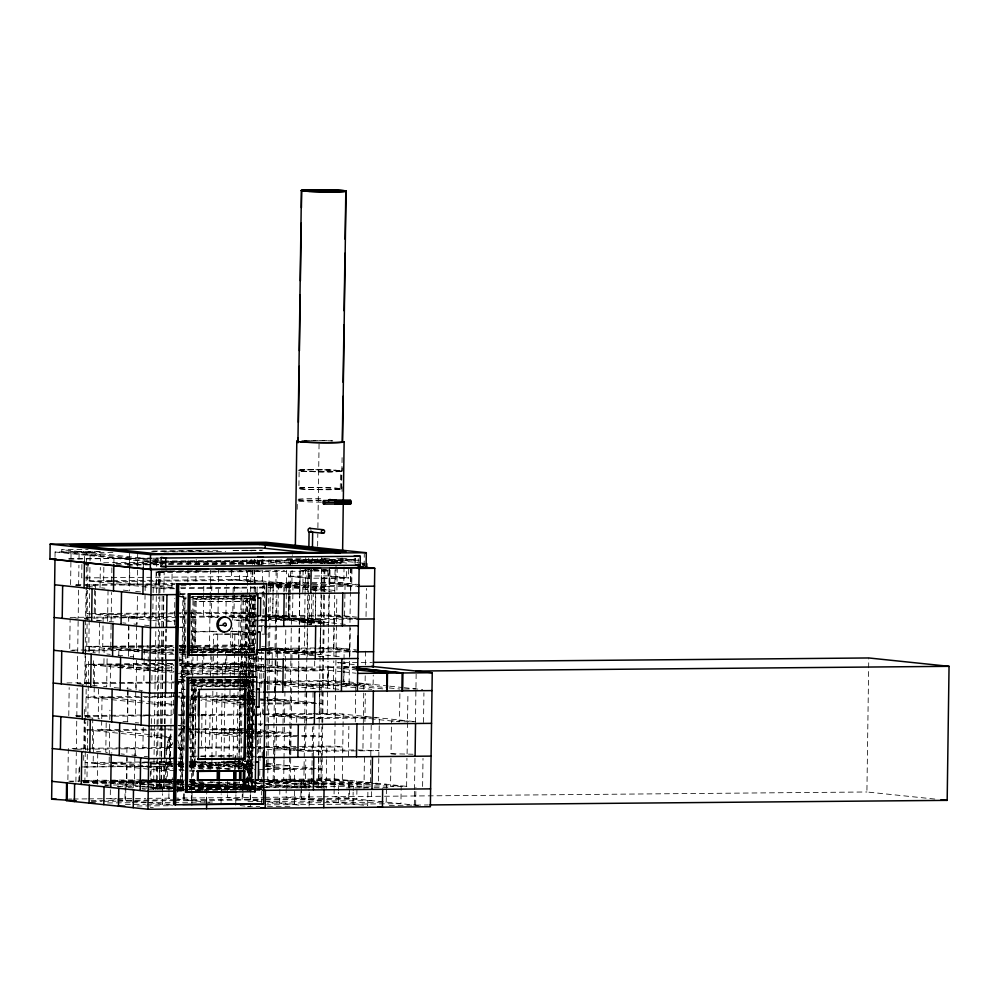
<?xml version="1.0" encoding="UTF-8"?>
<svg xmlns="http://www.w3.org/2000/svg" width="999" height="999" viewBox="0 0 999 999"><rect width="100%" height="100%" fill="white"/><g stroke="black" fill="none" stroke-linecap="round" stroke-linejoin="round"><path stroke-width="0.75" stroke-dasharray="5 3.75" d="M55.02 556.68L55.082 551.997L100.375 551.598M166.246 561.763L155.394 561.863L61.751 552.097L61.776 549.712L88.112 549.475M68.319 748.426L67.87 781.193L73.214 781.742M68.781 715.659L69.168 687.587M69.718 648.588L70.13 618.943M70.604 584.615L71.066 551.86L157.817 560.901M75.899 782.03L76.311 752.384M76.748 721.178L76.349 749.262L72.34 748.85M76.811 716.508L77.198 688.423M78.134 621.341L77.26 683.741L149.763 683.104M78.571 590.134L78.184 618.219L71.703 617.544M78.634 585.464L78.921 565.172M79.008 558.941L79.096 552.697L113.024 552.397M78.871 781.867L79.083 766.97L141.084 766.42M81.906 564.447L81.718 577.847L82.393 577.922M79.558 780.444L79.745 767.045L79.083 766.97M84.428 561.313L84.515 555.069L100.499 554.932L100.412 561.163M83.666 760.314L83.791 750.961M83.816 749.4L84.428 705.719M84.728 683.878L85.165 652.672M85.19 651.111L86.064 588.711M86.164 580.906L86.563 552.834L90.135 552.884L90.022 560.689M85.589 656.243L85.227 682.767L93.257 683.603L93.619 657.08M85.614 654.682L85.677 649.999L93.706 650.836L93.644 655.519M86.513 590.721L86.139 617.245L92.832 617.944M86.526 589.16L86.601 584.477L94.618 585.314L94.168 618.081M85.29 751.61L84.89 780.394L141.321 786.288M85.315 750.049L85.702 721.965M85.727 720.404L86.513 664.248L162.775 672.202L173.651 672.102M173.901 654.233L163.024 654.333L86.763 646.378L87.537 590.209M87.562 588.648L87.9 564.472M85.564 782.567L85.577 781.068L81.069 780.606M83.541 782.205L86.925 782.217L87.45 744.779M87.475 743.219L88.287 685.489M88.299 683.928L88.649 658.978M88.761 651.173L89.997 562.25M89.373 651.123L89.435 646.653L142.283 646.191M92.333 749.125L92.795 716.358L84.765 715.521L84.303 748.288L89.66 748.838M94.231 686.925L94.081 697.839L147.19 697.377M94.256 685.364L94.543 665.084L173.439 664.385M95.567 591.046L95.242 614.447L175.175 613.748M95.592 589.485L95.704 581.693L255.557 580.269L255.357 594.318M97.74 753.059L97.303 784.252L94.206 783.928M98.626 689.098L98.214 718.731L103.147 719.243M99.563 622.015L99.126 653.209L92.932 652.572M100.05 587.687L100.325 567.407M101.711 720.267L101.586 729.62L171.741 736.937M101.736 718.706L102.035 696.865L112.712 697.976M103.846 567.307L103.659 580.706L178.371 588.498M104.008 658.616L103.896 666.058L117.894 665.933M104.083 652.659L104.146 648.189L110.365 648.139M106.194 722.689L105.782 752.334L111.975 752.984M107.093 658.728L106.693 686.812L101.773 686.301M107.617 621.291L108.067 588.523M109.178 761.663L109.241 756.98M109.253 755.419L109.74 721.103M109.765 719.542L109.89 710.177M110.215 686.775L110.527 664.934L118.282 665.746M110.777 647.065L111.538 592.469M111.688 581.543L111.9 566.658M110.365 789.747L110.24 798.676L116.134 799.287M113.886 562.824L113.948 558.141L129.932 558.004L129.483 590.759M118.781 655.681L118.869 649.725M127.747 690.184L127.397 715.147L135.427 715.983L135.876 683.216L127.847 682.379L127.76 688.623M129.47 566.945L129.221 584.103L137.25 584.939L137.487 567.782M129.483 565.384L129.683 551.336M126.736 787.324L127.148 757.679M127.647 721.802L128.084 690.609M128.559 656.281L128.971 626.635M133.179 787.649L133.242 783.179M134.853 756.543L134.503 781.505L126.486 780.669L126.935 747.901L134.965 748.75L134.877 754.982M136.688 625.499L136.339 650.461L128.309 649.625L128.771 616.858L136.801 617.694L136.713 623.938M137.512 566.221L137.712 552.172M135.652 724.2L135.215 755.406L132.305 755.431M136.126 689.884L136.551 660.239M137.437 596.278L137.05 624.363L133.666 624M143.294 567.444L143.381 561.213L351.198 559.365L351.149 562.487M143.207 727.484L142.919 747.764L149.613 748.463M148.052 670.666L148.302 652.797M171.903 782.991L150.2 780.731L150.449 762.861L172.153 765.122M151.099 737.687L151.274 725.199M151.299 723.638L151.411 715.846M151.973 675.287L151.86 683.079L143.844 682.242L144.293 649.487L150.986 650.174M152.785 617.557L153.109 594.155M153.134 592.594L153.234 584.802L145.205 583.965L144.755 616.72L151.448 617.419M171.828 764.26L151.236 763.748L151.011 779.832L172.715 782.092M155.394 561.863L155.432 559.477L61.776 549.712M156.131 571.59L155.906 587.974L174.475 587.799M153.596 789.485L154.495 725.524M154.508 723.963L156.319 594.48M156.344 592.919L156.631 572.639M156.718 566.396L156.806 560.152L158.691 560.102M155.794 789.884L155.819 788.398L150.462 787.836M159.528 571.053L159.316 585.938L158.641 585.876L158.829 572.477L154.321 572.002M156.194 788.835L156.581 760.751M156.643 756.081L157.043 727.996M157.08 724.874L157.517 693.668M157.555 690.546L157.954 662.474M158.017 657.792L158.404 629.707M158.479 625.024L158.866 596.952M158.916 593.831L159.216 571.99M157.168 789.547L158.067 725.574M158.079 724.025L159.89 594.53M159.915 592.969L160.202 572.689M162.338 564.947L162.4 560.476M172.477 788.686L159.503 788.648L159.94 757.679M159.965 756.131L160.389 725.149M160.414 723.601L162.213 595.067M160.851 788.785L161.276 757.816M161.301 756.268L161.738 725.286M161.751 723.738L163.549 595.204M161.576 758.004L161.151 788.348L150.474 787.237M161.588 756.443L162.025 725.237M162.05 723.676L164.161 572.427L158.816 571.865M162.425 804.12L162.562 793.693M162.587 792.207L162.675 786.25M163.511 788.711L163.898 760.826M164.423 723.663L164.835 694.23M165.335 658.616L165.734 629.195M164.186 788.773L164.573 760.901M165.085 723.726L165.497 694.305M165.996 658.691L166.408 629.258M165.709 760.813L165.397 779.695L171.603 780.344M167.77 762.699L167.52 780.569L150.2 780.731M168.918 793.693L168.856 798.164L171.803 798.463M168.943 792.207L169.106 780.294L172.053 780.594M175.574 764.085L165.672 763.798L169.418 763.336L169.768 738.024L172.128 734.352M171.89 587.824L172.115 571.44L164.373 570.641M169.88 757.879L169.793 763.973L166.408 764.385L172.24 764.56M169.892 756.355L170.155 738.061L169.131 737.512L172.278 732.617M170.429 762.687L170.492 758.004M170.517 756.443L170.954 725.237M170.979 723.676L171.803 664.397M172.178 788.698L172.328 777.771M173.214 713.81L173.501 693.531M174.463 624.887L174.837 598.364M178.584 684.54L178.621 681.418M179.808 596.465L179.895 590.222M177.322 792.257L177.385 787.786L183.554 787.736M179.783 661.925L180.007 645.554L188.037 646.39M185.464 651.972L182.342 651.997L181.943 680.294L177.435 679.819M184.041 763.773L181.131 763.798L182.168 689.335L185.077 689.31M183.779 596.965L181.081 790.559L184.203 790.521M183.566 786.188L183.504 790.833L182.168 790.846L184.877 597.265L180.357 596.79M186.95 789.522L182.43 789.048L183.928 681.83M184.34 652.047L185.09 598.438L183.766 598.451L189.785 599.088M183.654 793.743L183.579 799.699L177.685 799.088M184.066 750.574L184.815 696.365M185.102 676.236L186.076 606.543M184.328 793.805L184.241 799.762L212.213 802.684M187.862 582.017L188.012 571.103M188.099 564.86L188.162 560.177M186.676 675.861L186.95 656.493M187.375 674.887L187.637 656.306M187.637 675.174L187.899 656.455M188.711 675.024L188.986 656.418M189.81 717.831L190.01 698.551M191.059 623.826L191.246 610.127M189.81 740.022L190.384 699.625M191.034 652.747L191.633 609.865M251.336 598.763L252.41 598.876L192.994 599.275L192.295 649.612L250.637 649.1M192.67 677.971L192.969 657.13M185.964 786.463L249.925 786.5L191.308 787.025L192.77 682.779L251.386 682.267L187.412 682.23M191.608 800.536L191.683 794.58M191.708 793.081L191.858 782.667L357.043 781.206L356.793 799.075L264.098 799.887M192.145 764.585L193.257 685.664L248.401 685.239L246.616 768.818L252.822 768.768M191.883 805.706L192.108 789.322M192.682 764.647L193.257 685.664M188.724 683.703L250.025 683.766L248.614 785.027L192.657 785.526L192.932 766.158L190.26 765.883M191.396 683.978L194.081 684.265L192.957 764.672L190.272 764.397M196.166 601.76L195.529 647.327L194.455 647.215L195.092 601.648L250.25 601.273L195.092 601.648M195.916 581.306L196.066 570.379M196.154 564.135L196.216 559.465M205.682 761.738L194.718 761.8L195.779 686.45L248.002 686.013L195.779 686.45M194.992 761.825L196.041 686.475M195.592 766.146L195.617 764.647M200.262 766.096L200.275 764.61M201.336 689.41L201.099 686.4M203.696 592.807L203.371 616.208L217.957 617.607L218.394 586.401M203.721 591.246L203.821 583.441M203.858 654.27L203.734 663.211L211.763 664.048M203.883 652.784L203.983 645.342L212.013 646.178L211.875 666.77L179.233 667.057M205.195 761.375L205.145 764.497L254.645 769.655M205.207 759.814L206.181 690.034M206.318 802.072L206.418 794.617M206.443 793.131L206.568 784.203M206.656 802.771L206.781 793.83M209.478 649.525L210.364 585.564M210.414 582.517L210.577 570.604M210.876 654.482L210.477 682.567L202.447 681.73L202.909 648.963L217.507 650.361L254.932 650.037M210.889 652.921L210.939 649.8M211.401 617.045L211.825 585.839M211.925 758.953L211.838 765.197L252.959 764.822M211.938 757.392L212.899 688.748M212.924 687.187L213.386 654.432M213.399 652.871L213.661 634.14L222.864 634.065M215.846 765.609L215.896 762.487M215.984 756.243L216.87 692.282M216.958 686.051L217.095 676.685M217.108 675.124L217.77 631.643M218.456 581.868L218.631 569.954M217.183 781.892L217.095 787.849L189.648 784.989M218.244 768.793L218.356 761.35M218.519 781.892L218.431 787.849L190.522 784.927M233.691 782.429L233.629 786.812L219.243 786.937L219.318 781.093M221.116 759.565L222.053 692.482M222.14 686.251L222.265 676.885M222.29 675.324L222.44 664.41L240.447 664.922L239.073 763.211L221.066 762.687M221.041 803.608L221.166 794.667M221.179 793.181L221.291 785.738M223.938 761.762L223.876 766.445L253.022 766.183M223.963 760.202L225.499 650.299M225.936 615.059L226.199 596.341M226.224 594.78L226.361 585.426M227.51 794.667L227.472 797.639L242.195 799.175L242.295 791.732M227.535 793.169L227.697 781.255M230.806 632.617L230.632 645.104L255.032 647.652M231.019 617.02L231.094 612.337L256.318 614.972M231.668 570.641L231.543 579.582L254.42 581.967M234.927 653.084L232.255 652.809L232.605 627.847M232.717 620.042L233.167 587.287L241.196 588.124L241.159 591.246M233.953 617.457L234.378 586.263M233.104 759.465L234.103 687.699M234.128 686.138L234.253 676.773M234.278 675.224L234.89 631.543L256.293 633.766M234.503 781.742L234.415 787.699L189.448 783.016M234.653 770.729L234.865 755.831L189.186 756.243M235.339 769.305L235.527 755.906L234.865 755.831M235.826 781.73L235.752 787.687L189.997 782.916M235.752 805.132L235.901 794.717M235.914 793.218L236.001 787.262M239.111 613.174L237.038 762.087L189.073 762.512M239.573 580.419L239.723 569.992M239.673 676.123L239.71 673.139L177.322 673.688M238.661 769.792L240.035 671.515L179.558 665.209M240.284 653.646L241.134 592.807M252.397 787.974L239.435 787.949L239.523 781.742M239.698 769.355L240.996 676.435M241.021 674.887L242.145 594.355M249.538 790.459L240.759 789.572L240.859 781.83M241.034 769.492L242.332 676.51M242.357 675.024L243.481 594.492M242.545 760.239L242.47 764.922L248.439 764.185L249.663 676.822M243.281 707.192L243.544 688.473M243.569 686.912L243.843 666.633L249.812 665.908L249.688 675.262M242.32 790.246L242.445 781.305L256.069 781.056M242.757 789.635L242.869 781.88M243.032 769.492L243.169 760.202M244.181 687.412L244.33 676.573M244.355 675.024L245.454 596.041L251.473 596.665L250.699 652.422M242.969 791.795L242.857 799.25L261.988 801.248M242.982 790.309L243.107 781.38L253.908 781.28M248.614 785.027L243.257 784.465L243.306 781.493M243.469 769.58L243.594 760.526M244.63 686.301L244.68 683.204M243.856 768.706L243.968 760.913M244.992 687.587L245.08 681.343L265.771 683.503M246.478 581.505L246.628 570.579M246.716 564.348L246.778 559.665M243.793 782.292L243.706 788.511L250.399 789.21M243.968 769.867L244.106 760.539M245.117 687.512L245.23 679.807L191.246 680.282M245.292 675.336L245.579 654.495M245.692 676.748L245.729 673.763L239.71 673.139M245.916 678.234L246.204 657.379M246.229 655.893L246.291 651.423L191.696 651.91M244.568 785.951L244.643 781.28M244.817 768.83L244.917 761.051M245.966 686.375L246.129 679.994M246.154 678.433L246.453 656.867M246.466 655.381L247.652 570.504M245.13 782.279L245.017 789.984L191.995 790.459M245.304 769.854L245.429 760.526M246.453 687.499L246.603 676.81M246.628 675.324L246.878 657.454M246.89 655.968L247.727 596.403L191.583 596.903M247.252 723.576L247.864 679.894M247.889 678.333L248.227 654.158M247.24 739.834L248.401 685.239M249.176 601.161L248.539 646.728L249.613 646.84L194.455 647.215M246.928 777.11L246.753 789.597L252.098 790.147M247.015 770.878L247.165 759.952M247.252 753.708L249.5 593.031M249.35 653.983L247.44 790.271L248.776 790.259L250.674 653.97M249.363 652.434L250.15 596.678L251.473 596.665M249.7 780.806L248.014 780.706L249.775 654.333M249.8 652.772L250.949 570.092M251.036 563.848L251.111 559.178M253.396 780.768L249.388 780.356L249.588 765.459L250.262 765.534L250.075 778.933L253.084 779.245M252.31 570.392L252.235 576.348L252.897 576.411L252.984 570.454M252.397 564.435L252.435 561.45L162.537 562.25M249.7 790.471L251.623 653.633M251.623 652.647L252.397 596.89M250.212 800.012L251.898 681.992L190.622 682.529M234.802 653.096L245.604 652.996L246.366 597.902L253.059 598.601L252.31 652.21L245.629 651.51M250.637 794.754L250.474 806.668L240.172 805.594M250.662 793.268L250.724 788.798L189.023 789.347M253.783 563.686L253.796 562.2L275.524 564.46M251.036 790.621L252.947 654.308M252.959 652.784L253.734 597.027L243.456 595.978M254.046 595.766L253.259 652.047L254.333 652.16L255.12 595.866L191.92 596.316M248.102 780.681L251.586 780.756L253.346 654.395M253.371 652.834L254.52 570.154M254.608 563.911L254.683 559.228M253.496 654.108L251.736 780.469L245.567 780.519M253.521 652.547L254.021 616.658M254.508 582.342L254.658 571.416M254.745 565.184L254.832 558.941M252.46 786.213L253.946 679.407L252.884 679.295L251.348 789.198L252.41 789.31L188.736 789.872M253.696 713.586L253.933 696.428L187.325 697.015M187.5 645.479L246.616 644.954L254.645 645.791L254.395 663.661L179.62 664.323M255.344 595.879L255.107 613.036L187.65 613.636M254.52 714.085L254.745 698.588M255.507 643.731L255.994 608.628M255.744 670.204L255.931 656.268M255.707 675.886L255.969 657.167M256.044 669.879L256.231 656.48M257.08 591.758L257.155 587.075L265.172 587.912M257.592 564.098L257.655 559.64M256.456 670.304L256.656 656.268M256.98 676.298L257.043 671.653M257.068 670.104L257.267 656.156M258.903 565.584L258.991 559.627M168.419 564.435L259.116 563.636L259.128 562.15L252.435 561.45M257.243 753.87L257.517 733.741M258.404 670.242L258.666 651.66M258.491 761.201L258.903 731.568L261.8 731.543M259.565 687.225L259.852 666.945L230.419 663.873M261.601 564.522L261.663 560.052M369.193 783.516L303.846 784.09L259.69 779.495L259.852 768.568M259.952 760.763L260.677 709.29M260.976 687.449L261.526 648.451L336.126 647.789L356.381 649.899M261.763 631.281L261.938 618.806M262.238 596.965L262.4 586.038M262.462 581.43L262.612 570.441M262.7 564.198L262.762 559.527M262.937 564.51L262.999 560.039M263.124 613.873L263.586 581.118L247.602 581.256M261.501 803.77L261.676 791.358M261.688 789.809L261.863 777.384M262.15 757.205L262.238 750.998M262.762 713.748L262.862 705.993M263.249 678.059L263.499 660.988M264.248 606.655L264.56 584.927M263.149 714.822L263.286 705.456M268.931 564.46L268.993 559.989M266.471 765.159L267.145 716.795M267.233 710.564L267.495 691.845M267.52 690.284L268.381 628.733M268.481 620.928L268.831 595.966M268.856 594.405L269.193 570.079M268.506 724.163L267.72 780.331L342.32 779.67L343.231 714.148L264.011 714.847M268.531 722.602L268.968 691.408M268.981 689.847L270.342 593.119M270.354 591.558L270.467 583.766M290.609 564.385L270.729 562.312L270.754 560.814L297.44 563.586L304.071 562.774L304.083 561.276L297.452 562.1L297.44 563.586M272.153 660.801L272.003 671.228L266.658 670.679M272.178 659.315L272.252 653.358L266.908 652.809M290.834 660.876L289.123 782.554L273.139 782.704L274.513 684.415L280.332 684.365M276.111 570.529L275.886 586.138L291.87 585.988L292.095 570.392M276.199 564.298L276.261 559.615M274.762 691.071L275.2 659.877M275.699 623.988L276.099 595.916M275.412 700.474L277.223 570.916M274.413 781.018L274.875 748.263L290.859 748.126M277.972 615.546L278.421 582.779M279.658 803.084L279.895 785.214M283.853 591.645L283.916 586.975M283.978 656.318L284.078 648.863L261.925 649.063M284.89 591.146L284.99 583.341L268.019 583.491M283.991 759.902L283.704 780.182L319.83 783.953L320.292 751.186L276.136 746.59L276.598 713.823L314.548 717.781M284.016 758.341L284.49 724.025M284.515 722.464L285.826 628.858M286.001 616.383L286.326 592.981M286.338 591.42L286.638 570.217M308.441 578.246L288.561 576.236L288.636 570.279M309.54 595.229L309.19 619.929L288.461 617.919L288.761 596.303M288.786 594.755L289.048 576.223M288.998 593.256L288.674 616.658L272.69 616.795L273.139 584.04L289.123 583.903L289.023 591.695M288.736 618.481L289.198 585.714M290.097 596.291L289.797 617.906L288.461 617.919M290.122 594.742L290.647 570.329M290.721 564.373L290.771 561.401L328.072 561.063L348.439 563.174M290.846 659.315L291.421 618.756M292.183 564.148L292.307 554.795M289.86 754.894L290.247 726.81M290.397 780.881L291.596 695.079M291.621 693.518L291.77 682.604L275.786 682.742L275.324 715.496L291.308 715.359M297.19 509.29L297.277 503.109M294.368 804.62L294.618 786.75M296.666 722.414L296.728 717.732L371.328 717.07M298.152 702.846L298.326 690.371M298.351 688.811L298.738 661.151M298.763 659.665L299.238 625.699M299.25 624.138L299.65 596.053M299.675 594.492L299.962 570.104M299.812 593.069L298.526 685.114L373.127 684.452L373.264 675.087M299.837 591.508L300.15 568.955M308.004 623.001L300.649 622.227L300.662 620.741L320.679 621.316L300.662 620.741M302.784 592.557L303.109 569.155M303.197 562.912L303.246 559.79L311.263 560.626L311.226 563.748M305.607 568.918L305.319 589.198L308.229 589.173M305.694 562.687L305.781 556.443M303.846 784.09L305.107 693.606M305.132 692.045L305.219 685.814L339.473 685.501M308.092 569.467L306.181 703.683L266.533 699.55M305.394 787.512L305.781 759.44M306.281 723.551L306.718 692.357M307.217 656.468L307.605 628.396M311.775 595.079L311.376 624.325L307.992 624.3L308.566 568.868M308.654 562.712L308.728 558.091M308.803 622.714C312.949 622.677 310.277 623.076 307.854 622.789C307.492 621.328 313.636 621.253 309.727 621.228M309.29 578.246L309.415 569.305M310.402 622.889L310.427 621.39M308.828 799.5L308.978 789.073M309.003 787.587L309.078 781.63M312.225 562.774L312.3 558.154M309.091 806.156L309.29 791.258M312.887 622.802L313.299 593.156M311.8 783.116L312.125 759.715M312.15 758.154L312.587 726.947M312.999 697.314L313.174 684.827M321.278 578.134L321.953 578.209L321.328 622.877L313.961 622.115L313.986 620.629M314.722 562.674L314.747 561.188L334.752 561.763L334.74 563.249L314.722 562.674L334.74 563.249M313.399 755.744L313.811 726.111M314.722 661.013L314.598 669.942L284.802 670.204M315.672 592.794L315.309 619.318L268.344 619.73M315.696 591.233L315.759 586.55M315.434 619.455L315.796 592.931M315.821 591.371L315.884 586.688M317.457 558.616L317.42 561.713L311.351 561.638A23.701 1.074 0.8 0 1 296.303 560.064A23.701 1.074 0.8 0 1 326.261 559.802A23.701 1.074 0.8 0 1 341.296 561.376L338.611 561.588A23.701 1.074 0.8 0 1 317.42 561.775A22.365 1.011 0.8 0 0 337.487 561.538L340.022 561.338A22.365 1.011 0.8 0 0 325.836 559.852A22.365 1.011 0.8 0 0 297.577 560.102A22.365 1.011 0.8 0 0 311.763 561.588M317.632 546.241L317.807 533.866M317.894 527.672L319.081 442.582M318.256 788.024L318.693 756.83M318.706 755.269L319.143 724.063M319.168 722.502L320.517 625.786M320.542 624.225L321.403 569.355M321.391 563.374C317.532 556.78 329.033 556.843 324.962 563.436M321.591 568.781L321.303 589.06L309.678 589.16M321.678 562.537L321.765 556.306M325.549 569.255C326.81 571.615 320.642 571.615 321.978 569.193M324.975 788.236L319.618 787.674L319.643 786.188L316.546 786.213M321.141 690.346L320.741 718.431L315.397 717.869M321.166 688.786L321.203 685.664L277.048 681.068M313.848 571.103L329.345 570.966L323.326 570.342L323.351 568.843M321.391 759.702L321.004 786.937L316.433 786.463M321.403 758.141L321.89 723.825M321.903 722.265L324.026 571.016L308.766 569.418M321.828 788.086L322.265 756.88M322.277 755.319L322.714 724.125M322.739 722.564L324.55 593.081M324.563 591.52L324.875 569.68M323.738 787.624L323.801 783.166M327.947 570.004L327.859 575.961L346.591 577.909L346.715 568.98M328.047 562.562L328.072 561.063M348.713 569.03L348.589 577.971L328.521 575.874L328.609 569.917M326.311 788.373L326.336 786.887L319.643 786.188M326.623 759.527L326.336 779.807L318.306 778.97L318.768 746.216L326.798 747.052L326.648 757.966M327.247 714.285L327.997 661.238M328.009 659.69L328.446 628.483M328.471 626.922L329.308 566.858M342.158 671.765L298.776 667.245L328.084 666.982L327.834 684.852L371.74 689.372M329.458 568.706L329.208 586.575L321.178 585.739M329.295 593.019L328.871 622.664L307.33 622.926M328.371 684.852L328.621 666.982L340.347 666.87M312.774 584.59L329.832 584.44L330.045 569.542L302.135 569.792M333.404 688.998L333.791 660.913M333.866 656.231L334.253 628.159M334.303 625.037L334.715 595.392M334.752 592.27L335.077 568.868M335.164 562.637L335.214 559.515L322.814 558.216M336.026 566.071L335.776 583.94L351.76 583.803L352.01 565.933M334.153 788.91L334.041 796.702L418.606 805.519M334.166 787.761L336.838 596.303M336.925 590.059L337.275 565.884M340.259 488.598L340.509 470.729M340.085 563.811L340.11 562.325L333.479 563.136M341.446 488.873L341.695 471.004M341.658 488.873L342.145 453.896M342.12 471.004L342.158 467.894M341.121 561.088L341.171 557.991M342.095 491.471L342.158 486.825M338.261 802.559L338.411 792.145M338.436 790.646L338.511 784.69M342.47 561.113L342.507 558.016M344.043 566.908L343.793 584.777L355.419 584.677M343.693 681.38L343.981 661.101M344.006 659.54L344.156 648.626L317.37 648.863M344.605 615.859L345.067 583.104L309.59 583.416M343.818 684.715L344.068 666.845L356.406 666.733M349.113 683.753L350.399 591.72M350.424 590.159L350.736 567.607M348.451 755.943L348.863 726.298M349.85 656.093L350.237 628.009M350.761 590.571L351.061 568.731M348.763 798.238L348.888 789.297M348.913 787.811L349.013 780.369L334.29 778.833L259.69 779.495M349.55 789.372L349.438 798.301L263.786 798.988M349.575 787.874L349.675 780.431L263.162 781.206M354.17 563.249L354.283 555.806M167.795 561.75L355.219 560.089L355.257 557.704M355.507 563.236L355.607 555.794M352.984 804.095L353.147 792.182M353.171 790.696L353.234 786.225M355.282 721.89L355.669 693.818M355.694 692.257L355.806 684.452M358.191 563.661L358.266 557.704M364.123 566.058L364.285 554.145M363.261 725.848L362.912 750.811L358.903 750.399M363.286 724.287L363.836 685.289L340.996 685.489M365.209 675.811L365.097 683.616L281.78 684.352M365.359 664.897L365.559 650.849M366.034 616.533L366.433 588.448M363.986 788.561L364.423 757.354M364.922 721.478L365.309 693.393M367.882 792.232L367.694 805.631L326.498 801.335M370.417 782.592L371.228 724.874M371.628 791.67L371.503 800.611L326.648 800.998M378.796 758.478L378.446 783.428L370.729 783.503M378.821 756.917L379.245 725.711M379.27 724.15L379.358 717.906L375 717.956M386.413 788.735L386.226 802.135L267.307 803.196M386.426 787.249L386.476 784.265L374.101 784.377M390.946 758.428L390.559 786.5L406.543 786.363M395.529 754.22L391.009 753.745L391.471 720.978L407.455 720.841M399.887 693.743L399.5 721.815L371.715 718.918M406.63 786.625L406.93 758.278M407.093 753.858L407.942 693.019M414.323 805.069L414.51 791.046M414.535 789.485L414.972 758.316M415.472 722.477L416.146 674.163M415.659 805.206L415.909 787.337M422.614 786.475L423.014 758.391M423.514 722.514L423.926 692.869M934.827 799.063L866.907 791.982L868.78 657.966M167.382 743.006L169.131 737.512M166.284 749.025L169.768 738.024L172.815 741.358M178.272 735.851L184.553 726.073L178.509 725.436M178.908 736.363L185.202 726.585L179.146 725.948M172.815 743.418L166.608 750.386L166.184 780.581L172.39 781.23M166.259 748.825L172.515 742.507M172.115 744.08L165.859 750.399L166.608 750.386L170.155 738.061L171.978 740.284M324.937 558.778L321.453 558.703M321.953 570.679L325.524 570.741M307.804 624.263L311.376 624.325M244.88 699.213L249.363 698.663M244.418 731.98L248.901 731.43M178.234 763.973L180.744 763.661L177.909 763.586M176.598 764.685L179.982 764.26L180.17 750.274L178.571 744.517M90.047 552.909L86.601 552.847M308.741 563.186L311.413 563.186M83.666 780.631L86.95 780.731L83.566 780.706M83.654 782.117L86.925 782.217M308.816 621.228L307.842 621.278L309.515 621.39M152.822 551.136L202.185 550.699M233.029 550.424L262.899 550.162M61.751 552.097L100.474 551.748M151.586 551.298L219.743 550.699M233.691 550.574L261.576 550.324M163.936 551.947L225.637 551.398M68.581 558.891L160.177 558.079M69.068 558.965L151.523 558.229M153.072 558.216L159.303 558.166M155.432 559.477L158.529 559.452M287.1 558.316L301.036 558.191M152.959 562.037L359.228 560.214L340.359 558.241M103.634 562.774L160.989 562.262M115.672 563.424L259.128 562.15M270.729 562.312L334.677 561.738L334.702 560.252L357.63 562.649M85.677 564.497L88.774 564.46M116.371 564.223L253.084 563.011L259.116 563.636M290.746 562.887L304.071 562.774M127.348 564.81L159.103 564.522M127.51 565.034L158.704 564.76M194.568 564.435L239.797 564.035M328.147 563.186L346.803 563.024M362.125 563.648L365.247 563.611M362.113 565.134L365.222 565.109M161.076 571.041L201.373 570.679M157.68 571.578L258.242 570.679M160.564 571.778L284.578 570.679M301.623 570.529L312.475 570.429M314.023 570.417L323.326 570.342M158.829 572.477L312.4 571.116M85.489 577.897L252.897 576.411M288.561 576.236L328.521 575.874M307.954 578.259L309.777 578.234L290.372 576.211M313.786 578.209L346.591 577.909M321.953 578.209L348.589 577.971M111.463 580.644L87.675 580.856L140.672 586.376M112.512 580.631L247.527 579.432L323.788 587.387L180.956 588.661M75.936 584.577L152.36 583.903M152.922 583.891L175.499 583.691M268.256 582.867L337.038 582.267L359.79 584.64M75.737 585.489L174.837 584.602M286.451 583.616L309.028 583.416M267.782 584.403L293.019 584.178L292.557 616.945L267.882 617.157M158.641 585.876L174.813 585.801M181.019 585.751L190.322 585.664M267.819 584.989L312.113 584.515M312.3 585.814L356.306 585.426M180.657 587.749L356.381 586.326M174.763 588.711L163.936 588.811L149.7 587.325M313.349 590.047L329.333 589.897M180.17 593.643L186.376 593.581M259.328 592.944L264.298 592.894M180.02 594.555L186.651 594.492M259.003 593.856L264.922 593.806M194.106 596.415L256.78 595.866M184.877 597.265L186.201 597.252M188.461 597.452L253.746 597.027M192.757 598.376L253.721 598.513M191.783 599.138L253.059 598.601M174.937 612.837L87.213 613.611L151.274 620.292M176.498 612.824L186.551 612.737M187.425 612.724L247.078 612.2L256.231 613.149M175.949 613.736L186.813 613.636M247.14 614.01L255.869 613.935M70.155 617.382L178.122 616.42M179.67 616.408L189.485 616.321M190.472 616.321L218.793 616.071M229.033 615.971L256.169 615.734M264.885 615.659L336.588 615.022L357.492 617.207M209.94 616.77L219.193 616.683M229.008 616.595L256.206 616.358M262.375 616.308L267.008 616.258M284.54 616.108L268.544 616.246L307.342 620.292M84.353 618.169L178.446 617.332M179.982 617.32L189.798 617.232M190.784 617.22L217.57 616.982M229.345 616.883L256.131 616.645M265.384 616.558L343.156 615.871M231.843 617.482L256.518 617.257M261.713 617.22L267.32 617.17M349.962 616.42L333.978 616.558L333.516 649.325L349.5 649.175M96.678 620.479L99.588 620.454M355.844 618.181L275.424 618.893L274.975 651.66L356.231 650.936M301.174 619.243L302.51 619.243M234.216 620.029L266.795 619.742M286.363 619.705L358.054 619.068L320.592 615.159L320.142 647.926L356.268 651.698M307.867 619.942L309.19 619.929M166.383 621.54L175.1 621.465M300.649 622.227L313.961 622.115M263.836 625.661L249.038 625.786L255.732 626.485M179.42 627.31L182.467 627.285L179.795 627.01M257.068 626.623L263.237 626.573M191.308 631.468L217.395 631.243M231.194 631.118L256.643 632.904M216.808 631.693L192.258 631.917L190.434 762.961L233.054 762.587M230.607 631.58L242.882 631.468M224.4 634.053L256.618 633.766M256.031 634.228L213.661 634.14M262.163 634.165L268.294 634.115M86.763 646.378L110.539 646.166M112.1 646.153L147.977 645.829M149.538 645.816L172.927 645.616M179.171 645.554L186.001 645.491M143.831 646.178L173.364 645.916M179.583 645.854L182.68 645.829L182.43 663.698L179.333 663.723M112.338 647.052L148.202 646.74M149.763 646.728L173.152 646.515M179.395 646.465L185.627 646.403M187.188 646.39L254.645 645.791M111.925 648.114L174.088 647.564M180.307 647.514L186.526 647.464M188.074 647.452L197.402 647.364L197.153 665.234L180.057 665.384M173.601 649.225L69.693 650.137L74.338 650.624M179.208 649.175L255.357 648.501M254.645 649.125L193.356 649.725L194.068 599.388L192.994 599.275M84.578 650.923L173.913 650.124M179.533 650.074L189.348 649.987M190.322 649.987L254.133 649.425M261.838 649.35L316.383 648.863M262.238 649.974L292.108 649.7L291.858 667.569L225.25 668.169M173.988 650.898L133.591 651.261L133.342 669.13L162.862 668.868M180.207 650.849L186.426 650.786M187.987 650.774L226.835 650.436L226.586 668.306L179.957 668.718M265.959 650.224L261.588 650.262L324.887 656.867M267.407 650.212L277.585 650.124M187.013 652.035L182.342 651.997M191.633 651.985L246.953 651.498L246.291 651.423M149.85 652.784L173.164 652.572M179.383 652.522L185.602 652.459M191.82 652.409L241.558 651.972L241.308 669.842L179.133 670.391M190.659 652.722L254.333 652.16M232.255 652.809L266.333 652.509M267.295 652.497L314.847 652.072M298.988 652.347L316.084 652.197M317.495 652.185L357.605 651.835M180.12 654.17L186.326 654.12M258.866 653.483L322.877 652.909L261.863 646.553M313.124 654.645L304.408 654.72L304.857 621.965L320.854 621.828L320.392 654.582L314.585 654.632M264.011 658.416L248.576 658.553L264.011 659.328M179.108 660.077L182.005 660.052L179.333 659.765M89.598 664.223L148.389 663.698M149.937 663.686L173.139 663.473M179.333 663.423L246.366 662.824L322.627 670.779L256.019 671.378L179.758 663.423M89.186 664.522L148.239 663.998M149.8 663.985L173.114 663.786M342.145 662.624L335.914 662.674L339.011 662.999M343.706 662.612L371.753 662.362M191.796 664.672L242.42 664.223M119.443 665.921L162.962 665.534M164.51 665.521L173.838 665.434M118.619 667.594L148.152 667.332M149.7 667.32L173.014 667.107M213.212 666.907L263.823 666.458M217.22 667.332L283.828 666.733M164.423 668.855L173.739 668.768M149.613 670.654L172.914 670.441M247.989 670.529L266.396 670.366M267.045 670.366L283.916 670.217M179.87 672.052L254.57 671.39M245.729 673.763L181.781 674.337L181.706 680.294L185.065 680.257M180.407 676.648L186.638 676.585M184.865 677.285L177.235 676.847M179.046 679.632L185.29 679.582M191.284 679.52L214.922 679.32M190.272 679.982L253.946 679.407M191.059 680.207L245.891 679.72L239.623 679.095M180.582 681.106L185.265 681.068M191.508 681.006L251.248 680.431M66.958 682.929L177.21 681.942M178.759 681.93L186.463 681.867M191.096 681.83L335.664 680.544L388.149 686.026M151.299 683.091L176.548 682.866M178.084 682.854L185.24 682.792M190.422 682.742L262.924 682.092M264.473 682.08L342.245 681.393M261.139 683.016L265.497 682.979M266.945 682.966L277.123 682.879L277.51 648.301L306.943 651.373M194.081 684.265L250.025 683.766M190.946 685.289L202.572 685.189M190.896 689.26L198.152 689.198M191.658 690.159L197.465 690.109M404.32 689.023L415.946 688.923M254.295 691.258L248.127 691.308L256.156 692.145M178.509 692.831L181.556 692.806L178.871 692.532M257.692 692.132L262.325 692.095M174.226 696.228L86.051 697.002L150.112 703.683M174.75 696.216L185.577 696.128M191.246 696.078L196.403 696.028M197.44 696.016L245.904 695.591L255.057 696.54M148.227 697.364L174.251 697.127M175.037 697.127L185.352 697.04M191.346 697.439L241.97 696.99M184.952 698.251L178.983 697.951M190.772 698.201L198.027 698.139L190.384 697.339M191.533 699.1L195.891 699.063M201.698 699.013L243.182 702.846M249.825 698.663L251.149 698.651M212.75 699.662L255.382 699.288L229.957 696.64L230.382 662.974L283.766 668.543M260.302 699.25L263.374 699.225M216.758 700.087L257.867 699.725M267.382 699.637L283.366 699.5L282.917 732.255L255.032 732.504M224.787 700.923L246.478 700.736M247.802 700.724L255.469 700.649M260.414 700.611L265.06 700.574M266.608 700.549L291.396 700.336M247.54 703.296L255.282 703.234M261.338 703.171L265.946 703.134M267.482 703.121L314.148 702.709M173.938 704.857L162.313 704.957L151.461 703.82M254.108 704.145L239.573 704.27L200.899 700.237M267.832 704.02L322.165 703.546L313.024 702.584M75.637 715.609L172.69 714.747M178.297 714.697L188.112 714.61M189.098 714.597L199.887 714.51M201.436 714.485L254.795 714.023M255.981 714.01L312.075 713.511M313.049 713.498L335.214 713.311L373.801 717.332M76.049 716.508L112.85 716.183M113.824 716.171L173.002 715.646M178.609 715.596L188.424 715.509M189.41 715.509L199.226 715.421M200.762 715.409L242.42 715.034M243.394 715.022L253.209 714.947M254.757 714.922L262.824 714.859M373.551 717.969L304.757 718.568L260.614 713.973M403.858 721.778L415.484 721.678M262.887 723.938L247.665 724.075L255.694 724.912M178.047 725.599L181.094 725.574L178.421 725.286M258.741 724.887L261.863 724.849M163.461 729.083L85.589 729.769L161.85 737.724M164.498 729.07L172.74 728.995M178.421 728.945L185.115 728.883M186.151 728.87L245.454 728.346L253.484 729.195L244.193 729.27M173.039 729.907L93.619 730.606L93.169 763.361L138.024 762.974M178.709 729.844L185.414 729.794M186.438 729.782L242.645 729.282M241.508 729.745L186.875 729.782M199.788 731.78L189.623 731.867L242.02 737.012M201.249 731.768L242.732 735.601M263.261 731.53L274.887 731.418L274.5 765.996L265.746 765.084M212.287 732.429L242.969 732.155M244.268 732.142L253.709 732.067M255.245 732.055L262.912 731.98M216.308 732.854L253.484 732.517M224.338 733.691L242.919 733.516M244.28 733.503L253.758 733.428M255.007 733.416L290.946 733.091L254.745 729.32M247.078 736.063L256.368 735.976M257.917 735.963L313.686 735.464L321.715 736.3L300.025 736.5M164.76 737.699L172.028 737.624M247.839 736.962L253.646 736.912M256.656 736.875L298.476 736.513M72.128 748.388L172.228 747.502M177.834 747.452L187.65 747.364M189.198 747.352L242.62 746.877M247.078 746.84L334.752 746.066L342.782 746.902L243.494 747.789M77.11 749.25L172.54 748.413M178.159 748.363L187.974 748.276M189.51 748.263L242.944 747.789M177.785 740.247L180.931 750.261L178.346 748.051M298.301 749.725L273.601 749.937L244.168 746.865M299.762 749.712L305.569 749.662L306.031 716.895L267.857 716.533M296.278 750.499L356.993 749.962M357.792 749.949L378.908 750.674L304.308 751.335L260.152 746.728M191.771 754.257L193.094 754.245M249.051 753.758L250.387 753.745M391.009 753.745L413.024 754.233M189.86 756.305L198.988 756.231M200.512 756.218L235.527 755.906M256.468 756.755L247.215 756.83L253.896 757.529M257.867 756.743L262.637 756.693M256.755 757.654L261.401 757.617M148.863 761.962L85.14 762.524L161.401 770.479L175.924 770.354M150.412 761.95L172.078 761.762M177.959 761.7L184.141 761.65M189.048 761.613L196.753 761.538M227.235 761.275L244.992 761.113L254.146 762.062M194.718 761.8L202.36 761.738M226.81 761.513L246.678 761.338M227.085 761.538L246.94 761.363M139.573 762.949L145.767 762.899M147.315 762.886L172.065 762.662M178.247 762.612L183.504 762.562M189.847 763.723L197.115 763.661L189.473 762.861M189.161 764.098L243.556 763.623M248.901 764.185L189.161 764.635L232.48 769.155M265.709 764.26L274.425 764.185M189.136 765.596L248.888 765.671M142.632 766.408L148.839 766.358M150.387 766.345L172.09 766.146M178.284 766.096L182.942 766.058M189.136 765.996L254.196 765.271M84.391 766.995L172.752 766.221M178.958 766.158L183.604 766.121M189.81 766.071L250.262 765.534M265.297 766.083L290.484 765.858M266.758 768.643L311.676 768.243M179.158 770.329L186.563 770.254M189.585 770.229L195.754 770.179M245.255 769.742L253.197 769.667M259.29 769.617L263.936 769.567M265.309 769.567L321.253 769.068L266.346 763.336M189.648 771.203L196.591 771.066M84.203 780.406L141.558 779.894M142.395 779.894L175.662 779.595M177.223 779.582L187.25 779.495M189.623 779.47L196.503 779.407M245.429 778.983L250.075 778.933M68.844 781.181L185.09 780.144M189.161 780.119L195.891 780.057M243.706 779.632L253.946 779.545M83.516 781.817L111.426 781.58M112.974 781.568L148.626 781.243M150.175 781.23L171.878 781.043M178.072 780.981L184.278 780.931M190.484 780.881L196.678 780.818M246.278 780.381L249.388 780.356M83.604 781.955L108.279 781.742M109.828 781.717L176.149 781.131M177.697 781.118L183.866 781.068M190.035 781.018L196.204 780.956M83.566 782.716L183.828 781.83L177.934 781.218M189.423 781.643L196.166 781.717M259.403 781.156L314.972 780.669M316.521 780.656L349.013 780.369M84.228 782.779L138.224 782.304M139.76 782.292L145.929 782.242M147.477 782.217L172.153 782.005M173.701 781.992L182.954 781.905M189.123 781.855L204.545 781.717M93.132 783.541L137.862 783.141M139.41 783.129L145.579 783.066M147.115 783.054L171.803 782.841M177.972 782.791L184.141 782.729M313.349 783.104L368.881 782.604M104.77 785.102L146.416 784.727M147.952 784.715L172.64 784.502M174.176 784.49L183.429 784.402M189.598 784.352L252.847 783.79M254.383 783.778L262.1 783.703M265.185 783.678L311.463 783.266M312.999 783.253L371.753 782.741M243.257 784.465L187.312 784.964L192.657 785.526M117.944 786.65L137.987 786.475M139.535 786.45L145.704 786.4M147.253 786.388L171.928 786.163M173.464 786.151L184.266 786.063M190.434 786.001L372.552 784.39M149.126 787.699L175.487 787.462M177.035 787.449L183.229 787.399M189.435 787.337L256.094 786.75M257.642 786.737L310.339 786.275M141.908 788.099L172.765 787.824M189.723 787.674L252.972 787.112M254.508 787.1L260.689 787.05M262.225 787.037L311.588 786.6M313.124 786.588L401.186 785.801L400.936 803.671L266.608 804.869M155.819 788.398L175.974 788.223M177.435 788.211L183.716 788.149M189.335 788.099L264.323 787.437M265.06 787.437L313.936 787M315.484 786.987L326.336 786.887M159.503 788.648L172.59 788.536M239.435 787.949L252.522 787.824M149.113 789.185L175.462 788.96M177.01 788.948L183.217 788.885M189.41 788.835L256.069 788.248M257.617 788.223L260.714 788.199M287.075 787.974L310.327 787.761M316.521 787.712L319.618 787.674M182.43 789.048L181.094 789.06L184.116 789.385M190.097 788.985L251.061 789.123M176.686 789.46L182.854 789.397M253.808 788.773L261.513 788.711M346.353 787.961L372.59 787.724M374.138 787.712L391.158 787.562M177.497 789.697L186.801 789.61M188.349 789.597L255.007 789.01M256.556 788.998L261.201 788.948M240.759 789.572L260.639 789.472M177.135 791.121L183.691 791.058M254.782 790.434L260.951 790.371M68.594 799.05L71.678 799.025M73.227 799.013L87.113 798.888M88.649 798.875L116.421 798.626M117.957 798.613L145.717 798.363M147.265 798.351L171.94 798.139M173.489 798.114L262.949 797.327M264.498 797.314L321.666 796.802M323.214 796.79L866.907 791.982M91.021 800.511L116.371 800.361M117.919 800.349L172.777 799.787M174.326 799.774L262.912 799.075M91.346 801.423L102.135 801.323M103.684 801.31L116.021 801.198M117.57 801.186L131.443 801.061M134.528 801.036L173.089 800.699M174.638 800.686L262.562 799.899M107.605 802.946L130.744 802.734M132.28 802.721L146.166 802.597M147.702 802.584L172.39 802.372M173.926 802.359L212.487 802.01M247.964 801.697L261.85 801.573M264.935 801.548L322.003 801.048M125.399 804.445L145.454 804.27M147.003 804.257L171.678 804.045M137.038 806.006L172.515 805.694M150.212 807.554L153.297 807.529M247.39 806.705L259.728 806.593M267.432 806.518L293.656 806.293M389.36 805.444L428.346 804.944M88.536 564.86L86.401 564.747L88.749 564.697M158.479 560.264L156.831 560.177M249.713 779.32C244.668 779.045 255.032 779.445 249.925 779.158M249.9 780.656L251.586 780.756M155.507 787.949C160.602 788.223 150.2 787.824 155.295 788.099M302.809 562.649L321.278 563.186M221.978 697.165L239.997 697.689M221.528 729.932L239.535 730.444M169.418 763.336L172.253 763.423M336.8 558.166L355.219 560.089M246.915 550.299L253.596 550.998M359.165 562.799L365.284 563.436M362.2 564.61L365.259 564.934M337.013 563.186L329.37 562.4L286.738 562.774L297.452 563.886M328.708 562.474L334.89 563.124M287.375 559.403L324.425 563.261M286.75 559.49L322.327 563.199M188.299 550.824L196.328 551.66M290.771 561.401L308.154 563.211M288.748 562.824L296.466 563.636M247.764 563.061L261.538 564.497M231.78 563.199L243.981 564.472M301.935 570.516L308.029 571.153M55.082 551.997L148.739 561.763M329.083 583.241L350.487 585.476M329.158 584.365L329.832 584.44M291.745 582.667L299.775 583.503M268.157 583.391L307.804 587.537M268.431 583.553L337.075 590.709M85.589 564.835L88.599 565.147M268.144 585.327L331.943 591.982M141.945 586.513L148.426 587.187M180.245 594.243L182.929 594.53L180.182 791.096L177.497 790.808M75.961 585.177L79.908 585.589M87.937 586.425L92.582 586.913M101.598 587.849L104.97 588.199M123.277 590.109L128.209 590.634M135.677 591.408L140.597 591.92M179.52 596.553L186.788 597.277M265.372 614.11L323.339 620.154L240.747 620.879L234.053 620.179M261.988 615.684L345.916 624.437M255.294 616.795L245.991 615.821L245.542 648.588L254.832 649.55M269.231 618.244L281.93 619.567M283.179 619.705L328.384 624.412M259.365 620.117L264.723 620.666M191.396 616.758L195.404 617.182L194.955 649.937L190.934 649.525M219.842 625.049L222.515 625.337M177.934 621.266L103.197 613.473L102.747 646.228L142.395 650.374M219.405 625.436L222.078 625.711M152.622 620.429L163.474 621.565M84.378 618.868L89.023 619.355M96.766 620.154L101.411 620.641M109.166 621.453L113.811 621.94M122.827 622.877L125.924 623.201M144.505 625.137L149.163 625.624M261.9 648.363L306.893 653.059M264.623 648.763L342.42 656.88M191.521 646.753L252.26 653.084M340.547 663.161L355.981 664.772M344.068 666.845L356.468 668.131M343.269 666.845L355.669 668.144M328.084 666.982L342.557 668.431M343.581 668.606L356.506 669.892M143.931 650.524L151.548 651.323M153.072 651.485L172.902 653.546M343.706 671.927L356.094 673.226M284.965 668.668L306.643 670.928M246.753 666.395L182.13 666.882L182.805 666.957M106.881 654.02L110.252 654.37M117.994 655.182L122.652 655.669M130.107 656.443L133.491 656.793M389.697 686.176L402.56 687.524M404.108 687.687L422.627 689.61M358.279 684.715L319.68 680.694L319.23 713.448L370.167 718.756M359.815 684.877L387.6 687.774M389.148 687.936L399.95 689.06M343.019 684.715L384.852 689.085M119.83 665.908L163.249 670.441M164.798 670.604L174.101 671.565M264.161 681.53L338.873 689.322M245.23 679.807L251.923 680.506M239.847 680.581L246.541 681.281M266.77 683.616L321.341 689.298M188.124 680.481L193.307 681.018M190.484 682.28L194.493 682.704L194.031 715.459L190.022 715.047M177.248 681.293L182.592 681.842M264.211 697.502L311.488 702.434M182.168 689.335L184.852 689.622M229.92 695.729L254.995 698.351M260.314 698.9L265.834 699.475M78.534 683.878L83.466 684.39M92.47 685.326L97.128 685.814M114.161 687.587L119.093 688.099M126.836 688.91L131.206 689.36M138.948 690.172L142.333 690.521M244.73 703.009L254.221 703.995M374.013 717.357L416.483 721.778M191.621 699.275L199.35 700.074M113.162 698.026L173.726 704.345M244.63 714.11L261.825 715.908M143.381 715.009L150.075 715.696M256.793 731.343L229.47 728.496L229.046 762.162L254.458 764.809M258.329 731.505L274.95 733.241M229.495 729.407L254.92 732.055M76.523 716.47L79.908 716.82M87.375 717.607L92.02 718.094M123.002 721.315L127.934 721.827M135.389 722.614L138.774 722.964M244.28 735.764L253.771 736.75M189.56 747.801L193.581 748.226L193.119 780.981L190.447 780.706M181.568 756.305L182.243 756.38L182.03 771.265L181.368 771.203M229.008 761.25L254.083 763.873M221.403 761.663L253.434 765.009M265.634 766.283L294.618 769.305L294.368 787.175L257.754 783.353M177.959 758.054L180.632 758.328M96.491 751.36L100.849 751.822M120.991 753.92L124.376 754.27M131.843 755.044L136.488 755.531M144.231 756.343L147.615 756.693M190.572 761.762L253.097 768.293M349.675 780.431L410.015 786.725M178.072 763.473L181.131 763.798M171.94 763.136L159.74 761.862L159.49 779.732L171.691 781.006M178.034 763.773L184.141 764.41M190.247 765.047L229.895 769.18M166.433 762.712L172.64 763.361M178.833 764.01L183.491 764.497M189.698 765.147L228.459 769.18M178.022 764.909L184.228 765.559M190.434 766.208L219.892 769.28M142.42 762.175L149.113 762.874M178.359 765.771L183.791 766.483M189.211 766.895L210.926 769.168M151.236 763.748L172.939 766.008M179.146 766.658L183.804 767.145M189.997 767.781L203.958 769.242M312.025 781.93L301.723 780.856L301.473 798.725L322.078 800.873M313.499 782.092L367.944 787.761M111.776 762.287L172.79 768.656M178.883 769.292L183.466 769.767M112.25 763.548L172.727 769.854M246.266 779.145L253.896 779.932M260.002 780.569L264.573 781.056M266.096 781.206L310.327 785.826M245.255 779.794L253.009 780.606M259.203 781.243L273.139 782.704M243.107 781.38L253.409 782.454M254.882 782.604L262.238 783.366M266.658 783.828L309.34 788.286M242.507 781.767L256.231 783.191M190.322 779.632L196.416 780.269M210.152 781.705L255.906 786.475M257.43 786.638L263.524 787.274M177.797 780.993L184.003 781.643M190.21 782.292L233.629 786.812M191.858 782.667L255.132 789.26M256.606 789.41L263.961 790.184M177.785 781.643L183.891 782.279M173.938 781.393L183.242 782.367M174.276 782.254L183.579 783.228M189.773 783.865L219.243 786.937M173.464 783.154L184.315 784.29M142.17 780.044L148.863 780.743M149.987 780.856L175.911 783.566M177.447 783.716L183.541 784.352M187.3 786.6L191.308 787.025M113.062 780.319L175.587 786.837M177.11 787L183.217 787.637M110.489 780.806L125.212 782.342L124.962 800.211L117.607 799.45M146.478 784.565L125.874 782.417L125.637 800.286L131.518 800.898M149.425 784.864L175.911 787.637M177.385 787.786L183.279 788.398M189.161 789.01L205.344 790.696M188.449 789.685L189.123 789.747M142.845 786.438L148.951 787.075M176.811 790.134L184.091 790.871M176.149 790.221L182.168 790.846M267.882 801.86L301.723 805.381M105.045 785.064L108.142 785.389M117.432 786.363L120.542 786.675M128.284 787.487L132.929 787.974M142.22 788.948L145.317 789.26M132.992 801.048L146.229 802.434M149.176 802.734L175.662 805.506M178.896 748.039L180.931 750.261M321.428 502.185A21.766 0.987 0.8 0 1 298.526 501.073M298.114 500.811A21.766 0.987 0.8 0 1 321.116 500.212M321.441 500.699A21.766 0.987 0.8 0 1 298.551 499.587M298.139 499.325A21.766 0.987 0.8 0 1 321.129 498.726M301.785 440.771A22.365 1.011 0.8 0 1 332.754 440.909M304.707 440.571A23.701 1.074 0.8 0 1 332.18 440.821M299.837 470.067A22.153 0.999 0.8 0 1 334.215 470.217A22.153 0.999 0.8 0 1 332.355 471.778A22.153 0.999 0.8 0 1 298.938 470.816M299.65 470.054A22.365 1.011 0.8 0 1 334.353 470.204A22.365 1.011 0.8 0 1 332.48 471.79A22.365 1.011 0.8 0 1 298.738 470.816M298.251 470.292A21.941 0.999 0.8 0 1 330.969 470.067A21.941 0.999 0.8 0 1 333.766 471.74A21.941 0.999 0.8 0 1 299.138 470.816L298.888 488.686A21.941 0.999 0.8 0 0 331.993 489.635A21.941 0.999 0.8 0 0 333.828 488.086A21.941 0.999 0.8 0 0 299.775 487.937M299.588 487.937A22.153 0.999 0.8 0 1 333.966 488.086A22.153 0.999 0.8 0 1 332.105 489.647A22.153 0.999 0.8 0 1 298.689 488.686M222.34 625.012A1.486 1.336 -84 0 1 222.315 623.863M201.998 714.485L201.536 747.252L209.565 748.089L210.027 715.321L201.998 714.485M273.214 585.851L272.752 618.618L304.72 618.331L305.182 585.576L273.214 585.851M286.338 779.257L286.089 797.127L300.811 798.663L301.049 780.793L286.338 779.257M157.392 572.115L160.876 572.202L157.392 572.115M251.161 561.775L254.645 561.85L251.161 561.775M251.136 563.261L254.62 563.349L251.136 563.261M318.356 786.513L321.84 786.6L318.356 786.513"/><path stroke-width="1.5" d="M49.95 559.053L50.162 544.168L265.971 542.257L366.308 552.722L366.096 567.607L150.287 569.517L49.95 559.053L56.156 559.003M76.274 800.723L51.636 799.2L54.995 558.241M60.365 749.4L60.827 716.645M61.276 683.878L61.738 651.123M62.2 618.356L62.65 585.601M66.346 800.736L66.596 782.866M67.27 782.929L67.02 800.798L147.964 809.24L430.369 806.742L432.242 672.727L371.428 666.383M74.376 801.573L74.625 783.703M81.319 784.402L81.768 751.635M82.23 718.88L82.68 686.113M83.142 653.358L83.604 620.591M84.053 587.837L84.428 561.313M89.336 785.239L89.086 803.109L95.267 803.046M89.798 752.472L90.26 719.717M90.709 686.95L91.171 654.195M91.633 621.428L92.083 588.673M103.809 804.645L104.058 786.775M110.752 787.462L111.201 754.707M111.663 721.94L112.125 689.185M112.575 656.418L113.037 623.663M113.486 590.896L113.861 564.385M118.769 788.298L118.519 806.181L124.7 806.118M119.231 755.544L119.693 722.776M120.142 690.022L120.604 657.255M121.066 624.5L121.516 591.733M133.242 807.704L133.491 789.834M140.185 790.534L140.634 757.779M141.096 725.012L141.558 692.257M142.008 659.49L142.47 626.735M142.919 593.968L143.294 567.444M150.287 569.517L150.499 554.632L50.162 544.168M147.964 809.24L151.324 568.281M358.291 556.218L354.283 555.806L360.289 556.281L360.164 565.209L160.989 566.445L161.114 557.517L166.458 557.917M165.672 566.933L165.797 558.004L161.114 557.517M164.648 758.466L165.11 725.711M165.572 692.944L166.021 660.189M166.483 627.422L166.933 594.667M176.661 584.153L173.576 804.545L175.587 804.757L263.511 803.983L266.596 583.591L176.661 584.153L178.671 584.365L175.587 804.757M174.925 804.694L177.997 584.303L266.596 583.591M187.1 677.497L188.848 677.684L187.238 792.344L185.502 792.17L187.1 677.497L256.78 677.085L255.182 791.745L186.576 792.282L188.174 677.609L256.78 677.085M188.274 593.955L190.01 594.143L189.161 655.194L187.425 655.019L188.274 593.955L257.28 593.468L257.243 595.854M189.348 594.068L188.486 655.132L257.093 654.595L257.954 593.543L256.206 593.356M198.289 697.115L198.351 692.482M197.402 780.269L197.527 771.328L244.143 770.916L244.817 770.991L244.693 779.932L197.402 780.269L244.693 779.932M198.302 715.871L198.626 692.519M198.064 780.344L198.189 771.403L197.527 771.328M198.364 759.49L199.338 689.497M206.568 808.728L206.631 804.257M217.208 780.406L217.345 769.979M218.531 780.394L218.656 771.465M219.318 781.093L219.468 770.866M233.716 780.968L233.853 770.729M234.515 780.256L234.64 771.315M235.851 780.244L235.976 771.315M239.548 780.194L239.673 770.903M240.884 780.344L241.009 770.991M243.319 780.007L243.444 771.066M243.818 780.743L243.943 771.415M244.018 779.857L244.143 770.916M245.292 689.023L244.318 759.003L244.98 759.078L245.966 689.085L245.03 688.985L244.318 758.416L197.702 758.828M254.583 787.037L254.508 791.67L255.182 791.745M255.245 739.11L255.569 715.871M256.431 654.52L256.493 649.899M340.172 552.996L259.315 544.555L259.328 543.069L70.167 544.742L157.13 553.808L346.291 552.135L259.328 543.069M256.318 706.867L259.053 706.955L259.303 689.085L256.356 689.048L257.904 688.985M256.718 779.907L258.291 779.857L258.541 761.987L255.569 761.95L258.541 761.987M258.404 650.187L257.005 650.087L259.977 650.137L260.227 632.267L257.28 632.242L258.828 632.18M257.505 615.859L260.464 615.896L260.714 598.026L257.73 597.976L260.714 598.026M265.222 548.289L265.259 545.317M263.224 776.573L263.574 751.136M264.223 704.957L264.573 679.745M265.222 633.341L265.572 608.354M265.434 790.334L265.185 808.203L260.776 807.741M282.792 691.907L283.254 659.153M283.716 626.385L284.166 593.631M295.342 546.403L296.803 441.196M297.927 442.545L301.436 190.584M298.127 442.545L298.202 437.887M298.414 422.327L299.2 366.333M299.413 350.786L300.2 294.792M300.387 280.794L301.198 223.252M301.411 207.692L301.648 190.584M297.864 757.292L298.326 724.537M308.878 547.327L309.091 531.93L310.976 531.88M310.814 593.394L311.164 568.431M312.45 547.377L312.662 531.992L309.116 531.955M313.399 789.909L313.848 757.155M314.31 724.387L314.772 691.633M315.222 658.865L315.684 626.111M323.801 807.691L324.051 789.822M342.32 441.458L342.957 396.353M343.144 382.355L343.956 324.8M344.143 310.801L344.955 253.259M345.142 239.261L345.816 191.046M342.532 441.458L346.029 191.046M342.62 550.287L344.131 441.983M341.408 691.395L341.87 658.628M342.32 625.874L342.782 593.106M357.605 651.835L357.817 636.238M356.481 756.78L356.943 724.013M357.392 691.258L359.141 566.445M366.808 563.598L366.745 568.069L357.392 568.156M373.364 667.295L374.75 568.306L365.921 567.382M372.003 789.397L372.465 756.63M372.927 723.875L373.376 691.108M382.667 789.297L382.417 807.167L377.997 806.705M386.7 690.996L386.95 673.126L357.642 673.388M387.237 690.983L387.487 673.114L356.506 669.892M401.885 690.858L402.135 672.989L357.217 668.306M402.684 690.846L402.934 672.976L356.468 668.131M415.097 756.255L415.547 723.501M429.895 804.932L947.177 800.361L949.05 666.333L868.78 657.966L373.314 662.349M335.077 503.758A1.786 0.799 89.5 0 0 335.477 504.033L336.313 502.335M349.712 502.934L350.612 503.858L351.223 502.197A1.786 0.799 89.5 0 0 350.449 500.324L323.813 500.561M349.737 501.148L350.449 500.324M334.727 500.374L349.875 500.786M260.152 632.292L258.654 632.317M259.228 689.098L257.73 689.123M338.324 500.624L350.05 500.524M324.588 502.435L351.223 502.197M336.276 502.784L351.198 502.659M339.46 503.021L342.395 502.997M336.188 503.209L351.111 503.084M339.585 503.409L349.837 503.321M336.051 503.571L350.974 503.434M350.811 503.708L335.889 503.833A1.786 1.598 -84 0 1 335.152 503.421M323.763 504.133A1.786 0.799 89.5 0 0 324.488 501.535A1.786 0.799 89.5 0 0 323.102 501.386A1.786 0.799 89.5 0 0 323.763 504.133L350.612 503.858M101.923 545.267L137.712 544.954M213.936 544.28L249.725 543.956M81.006 546.141L259.315 544.555M109.803 549.288L261.601 547.939L309.203 552.909M150.499 554.632L366.308 552.722M165.797 558.004L360.289 556.281M55.057 559.09L51.948 559.115L150.949 569.442L208.516 568.931M160.989 566.445L166.333 566.858M216.296 568.856L320.542 567.932M329.87 567.857L364.098 567.557L357.917 566.908M358.142 568.443L374.75 568.306M357.53 586.326L374.5 586.176M190.01 594.143L257.954 593.543M177.335 594.58L150.949 594.805L54.62 584.765M265.796 593.793L358.766 592.969M358.054 619.068L374.038 618.93M176.648 627.335L150.499 627.572L54.171 617.519M264.785 626.56L358.316 625.736M356.493 651.847L373.589 651.698M187.425 655.019L205.944 654.857M227.56 654.657L257.093 654.595M176.199 660.102L150.037 660.327L53.709 650.287M265.484 659.303L357.854 658.491M356.406 666.733L373.376 666.583M416.196 671.053L949.05 666.333M387.487 673.114L402.135 672.989M402.934 672.976L432.242 672.727M198.664 689.435L245.966 689.085M175.737 692.856L149.575 693.094L53.247 683.041M263.549 692.082L431.993 690.596M175.287 725.624L149.126 725.848L52.797 715.808M264.835 724.824L431.543 723.351M174.825 758.378L148.664 758.616L52.335 748.563M262.849 757.604L431.081 756.118M197.69 759.415L244.98 759.078M196.591 771.066L235.327 770.791L234.653 770.729M198.189 771.403L244.817 770.991M174.425 791.146L148.202 791.37L51.886 781.33M262.487 790.359L430.619 788.873M185.502 792.17L236.463 791.707M51.636 799.2L56.256 799.163M182.829 804.47L263.511 803.983M256.893 779.769L255.344 779.832L258.291 779.857M258.579 650.049L259.977 650.137M257.655 706.855L259.053 706.955M257.48 706.992L256.106 706.917M329.633 499.662A1.786 1.598 -84 0 0 329.22 499.725A1.798 1.698 -81.8 0 1 329.695 499.662L336.326 500.362M337.874 503.921L338.474 503.921M309.678 528.309L323.064 529.707M309.628 531.88L323.014 533.279M355.494 564.872L360.164 565.209M359.927 566.97L366.096 567.607M263.037 557.067L257.692 556.655L261.713 557.08M255.419 726.748L256.094 726.822M941.008 799.712L947.177 800.361M263.049 789.023L263.724 789.085M334.952 500.924A1.786 0.799 89.5 0 1 335.527 500.462M335.189 500.899A1.786 1.598 -84 0 1 337.45 500.874M311.026 530.981A1.786 1.598 -84 0 1 308.716 531.568A1.786 1.598 -84 0 1 308.441 528.958A1.786 1.598 -84 0 1 310.801 528.821M343.681 441.695A23.701 1.074 0.8 0 1 342.969 442.245L340.272 442.457A23.701 1.074 0.8 0 1 319.093 442.644L313.012 442.507A23.701 1.074 0.8 0 1 297.964 440.934M342.37 441.695A22.365 1.011 0.8 0 1 341.695 442.207L339.148 442.407A22.365 1.011 0.8 0 1 319.168 442.582L313.436 442.457A22.365 1.011 0.8 0 1 300.487 441.77M331.581 500.149A1.936 1.823 -81.8 0 0 330.769 499.65L330.307 499.587A1.936 1.823 -81.8 0 0 328.509 501.023A1.786 1.686 -81.8 0 1 330.307 499.725A1.786 1.474 -85.4 0 1 331.044 499.95M224.6 631.693A7.455 6.656 -84 0 1 216.933 623.763A7.455 6.656 -84 0 1 225.936 617.357M324.151 532.742A1.786 1.598 -84 0 0 323.476 529.757A1.786 1.598 -84 0 0 321.478 531.967A1.786 1.598 -84 0 0 324.151 532.742M309.34 191.383A22.153 0.999 0.8 0 0 345.517 191.308A22.153 0.999 0.8 0 0 316.346 189.76A22.153 0.999 0.8 0 0 309.34 191.383M309.203 191.383A22.365 1.011 0.8 0 0 345.716 191.308A22.365 1.011 0.8 0 0 316.283 189.76A22.365 1.011 0.8 0 0 309.203 191.383M225.737 625.636A1.486 1.336 -84 0 0 225.374 623.101A1.486 1.336 -84 0 0 223.576 624.775A1.486 1.336 -84 0 0 225.737 625.636M229.083 630.182A7.455 6.656 -84 0 0 227.273 617.494A7.455 6.656 -84 0 0 218.319 625.849A7.455 6.656 -84 0 0 229.083 630.182"/></g></svg>
